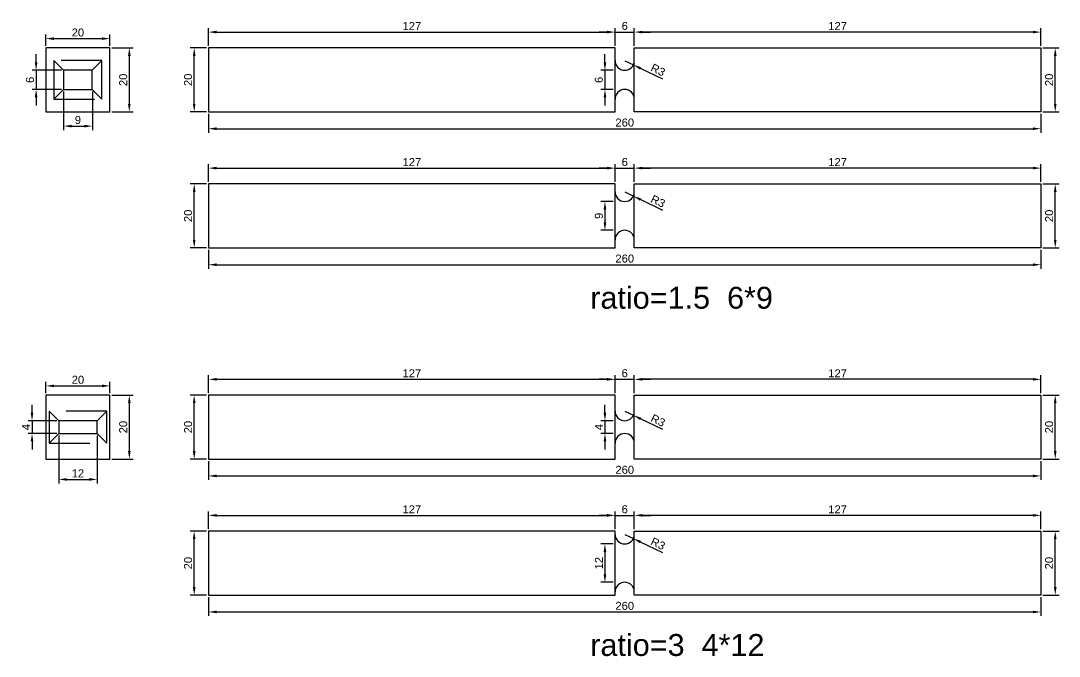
# Model space of a CAD drawing. Header units: millimetres. Extents: x 397 to 22000, y -812 to 12499.
# Drawn here: x 1765.3 to 2089.7, y -793 to -594.3 of the extents above; entities that cross this region are included whole.
import ezdxf

# ---------------------------------------------------------------- set-up
doc = ezdxf.new("R2010")
doc.units = ezdxf.units.MM
doc.linetypes.add('DASHED', pattern=[19.05, 12.7, -6.35])
doc.styles.get("Standard").update_dxf_attribs({"font": 'arial.ttf'})
doc.dimstyles.new('ISO-25', dxfattribs={"dimtxt": 2.5, "dimasz": 2.5, "dimexe": 1.25, "dimexo": 0.625, "dimtad": 1, "dimtxsty": 'Standard', "dimcen": 2.5, "dimadec": 0, "dimazin": 0, "dimtfac": 1, "dimtmove": 0, "dimatfit": 3, "dimfxl": 1, "dimarcsym": 0})

# ---------------------------------------------------------------- blocks, each defined once
blk = doc.blocks.new('*D159')
at = {"color": 0, "lineweight": -2, "transparency": 16777216}
for p, q in [((1823.36, -602.76), (1818.25, -602.76)), ((1819.5, -620.26), (1819.5, -605.26)), ((1823.36, -622.76), (1818.25, -622.76))]:
    blk.add_line(p, q, dxfattribs=at)
at = {"color": 0, "transparency": 16777216}
for points in [[(1819.08, -605.26), (1819.92, -605.26), (1819.5, -602.76)], [(1819.08, -620.26), (1819.92, -620.26), (1819.5, -622.76)]]:
    blk.add_solid(points, dxfattribs=at)
at = {"layer": 'Defpoints', "color": 0, "transparency": 16777216}
for p in [(1819.5, -602.76), (1823.99, -602.76), (1823.99, -622.76)]:
    blk.add_point(p, dxfattribs=at)
at = {"color": 0, "transparency": 16777216, "insert": (1817.6, -612.76), "char_height": 2.5, "attachment_point": 5, "rotation": 90}
blk.add_mtext('20', dxfattribs=at)
blk = doc.blocks.new('*D160')
at = {"color": 0, "lineweight": -2, "transparency": 16777216}
for p, q in [((1947.81, -607.26), (1947.81, -604.76)), ((1950.36, -609.76), (1946.56, -609.76)), ((1947.81, -609.76), (1947.81, -615.76)), ((1950.36, -615.76), (1946.56, -615.76)), ((1947.81, -618.26), (1947.81, -620.76))]:
    blk.add_line(p, q, dxfattribs=at)
at = {"color": 0, "transparency": 16777216}
for points in [[(1947.4, -607.26), (1948.23, -607.26), (1947.81, -609.76)], [(1947.4, -618.26), (1948.23, -618.26), (1947.81, -615.76)]]:
    blk.add_solid(points, dxfattribs=at)
at = {"layer": 'Defpoints', "color": 0, "transparency": 16777216}
for p in [(1950.99, -609.76), (1947.81, -615.76), (1950.99, -615.76)]:
    blk.add_point(p, dxfattribs=at)
at = {"color": 0, "transparency": 16777216, "insert": (1945.91, -612.76), "char_height": 2.5, "attachment_point": 5, "rotation": 90}
blk.add_mtext('6', dxfattribs=at)
blk = doc.blocks.new('*D161')
at = {"color": 0, "lineweight": -2, "transparency": 16777216}
for p, q in [((1953.99, -606.76), (1956.68, -608.07)), ((1965.93, -612.55), (1958.93, -609.16))]:
    blk.add_line(p, q, dxfattribs=at)
at = {"color": 0, "transparency": 16777216}
blk.add_solid([(1959.12, -608.78), (1958.75, -609.53), (1956.68, -608.07)], dxfattribs=at)
at = {"layer": 'Defpoints', "color": 0, "transparency": 16777216}
for p in [(1953.99, -606.76), (1956.68, -608.07)]:
    blk.add_point(p, dxfattribs=at)
at = {"color": 0, "transparency": 16777216, "insert": (1964.39, -609.69), "char_height": 2.5, "attachment_point": 5, "rotation": 334.116}
blk.add_mtext('R3', dxfattribs=at)
blk = doc.blocks.new('*D185')
at = {"color": 0, "lineweight": -2, "transparency": 16777216}
for p, q in [((2084.61, -602.76), (2089.72, -602.76)), ((2088.47, -620.26), (2088.47, -605.26)), ((2084.61, -622.76), (2089.72, -622.76))]:
    blk.add_line(p, q, dxfattribs=at)
at = {"color": 0, "transparency": 16777216}
for points in [[(2088.06, -605.26), (2088.89, -605.26), (2088.47, -602.76)], [(2088.06, -620.26), (2088.89, -620.26), (2088.47, -622.76)]]:
    blk.add_solid(points, dxfattribs=at)
at = {"layer": 'Defpoints', "color": 0, "transparency": 16777216}
for p in [(2083.99, -602.76), (2088.47, -602.76), (2083.99, -622.76)]:
    blk.add_point(p, dxfattribs=at)
at = {"color": 0, "transparency": 16777216, "insert": (2086.57, -612.76), "char_height": 2.5, "attachment_point": 5, "rotation": 90}
blk.add_mtext('20', dxfattribs=at)
blk = doc.blocks.new('*D186')
at = {"color": 0, "lineweight": -2, "transparency": 16777216}
for p, q in [((1950.99, -602.13), (1950.99, -596.57)), ((1956.99, -602.13), (1956.99, -596.57)), ((1948.49, -597.82), (1945.99, -597.82)), ((1950.99, -597.82), (1956.99, -597.82)), ((1959.49, -597.82), (1961.99, -597.82))]:
    blk.add_line(p, q, dxfattribs=at)
at = {"color": 0, "transparency": 16777216}
for points in [[(1948.49, -597.41), (1948.49, -598.24), (1950.99, -597.82)], [(1959.49, -597.41), (1959.49, -598.24), (1956.99, -597.82)]]:
    blk.add_solid(points, dxfattribs=at)
at = {"layer": 'Defpoints', "color": 0, "transparency": 16777216}
for p in [(1956.99, -597.82), (1950.99, -602.76), (1956.99, -602.76)]:
    blk.add_point(p, dxfattribs=at)
at = {"color": 0, "transparency": 16777216, "insert": (1953.99, -595.92), "char_height": 2.5, "attachment_point": 5}
blk.add_mtext('6', dxfattribs=at)
blk = doc.blocks.new('*D187')
at = {"color": 0, "lineweight": -2, "transparency": 16777216}
for p, q in [((1823.36, -645.28), (1818.25, -645.28)), ((1819.5, -662.78), (1819.5, -647.78)), ((1823.36, -665.28), (1818.25, -665.28))]:
    blk.add_line(p, q, dxfattribs=at)
at = {"color": 0, "transparency": 16777216}
for points in [[(1819.08, -647.78), (1819.92, -647.78), (1819.5, -645.28)], [(1819.08, -662.78), (1819.92, -662.78), (1819.5, -665.28)]]:
    blk.add_solid(points, dxfattribs=at)
at = {"layer": 'Defpoints', "color": 0, "transparency": 16777216}
for p in [(1819.5, -645.28), (1823.99, -645.28), (1823.99, -665.28)]:
    blk.add_point(p, dxfattribs=at)
at = {"color": 0, "transparency": 16777216, "insert": (1817.6, -655.28), "char_height": 2.5, "attachment_point": 5, "rotation": 90}
blk.add_mtext('20', dxfattribs=at)
blk = doc.blocks.new('*D188')
at = {"color": 0, "lineweight": -2, "transparency": 16777216}
for p, q in [((1950.36, -650.78), (1946.56, -650.78)), ((1947.81, -653.28), (1947.81, -657.28)), ((1950.36, -659.78), (1946.56, -659.78))]:
    blk.add_line(p, q, dxfattribs=at)
at = {"color": 0, "transparency": 16777216}
for points in [[(1947.4, -653.28), (1948.23, -653.28), (1947.81, -650.78)], [(1947.4, -657.28), (1948.23, -657.28), (1947.81, -659.78)]]:
    blk.add_solid(points, dxfattribs=at)
at = {"layer": 'Defpoints', "color": 0, "transparency": 16777216}
for p in [(1950.99, -650.78), (1947.81, -659.78), (1950.99, -659.78)]:
    blk.add_point(p, dxfattribs=at)
at = {"color": 0, "transparency": 16777216, "insert": (1945.91, -655.28), "char_height": 2.5, "attachment_point": 5, "rotation": 90}
blk.add_mtext('9', dxfattribs=at)
blk = doc.blocks.new('*D189')
at = {"color": 0, "lineweight": -2, "transparency": 16777216}
for p, q in [((1953.99, -647.78), (1956.68, -649.09)), ((1965.93, -653.58), (1958.93, -650.18))]:
    blk.add_line(p, q, dxfattribs=at)
at = {"color": 0, "transparency": 16777216}
blk.add_solid([(1959.12, -649.81), (1958.75, -650.56), (1956.68, -649.09)], dxfattribs=at)
at = {"layer": 'Defpoints', "color": 0, "transparency": 16777216}
for p in [(1953.99, -647.78), (1956.68, -649.09)]:
    blk.add_point(p, dxfattribs=at)
at = {"color": 0, "transparency": 16777216, "insert": (1964.39, -650.72), "char_height": 2.5, "attachment_point": 5, "rotation": 334.116}
blk.add_mtext('R3', dxfattribs=at)
blk = doc.blocks.new('*D190')
at = {"color": 0, "lineweight": -2, "transparency": 16777216}
for p, q in [((2084.61, -645.28), (2089.72, -645.28)), ((2088.47, -662.78), (2088.47, -647.78)), ((2084.61, -665.28), (2089.72, -665.28))]:
    blk.add_line(p, q, dxfattribs=at)
at = {"color": 0, "transparency": 16777216}
for points in [[(2088.06, -647.78), (2088.89, -647.78), (2088.47, -645.28)], [(2088.06, -662.78), (2088.89, -662.78), (2088.47, -665.28)]]:
    blk.add_solid(points, dxfattribs=at)
at = {"layer": 'Defpoints', "color": 0, "transparency": 16777216}
for p in [(2083.99, -645.28), (2088.47, -645.28), (2083.99, -665.28)]:
    blk.add_point(p, dxfattribs=at)
at = {"color": 0, "transparency": 16777216, "insert": (2086.57, -655.28), "char_height": 2.5, "attachment_point": 5, "rotation": 90}
blk.add_mtext('20', dxfattribs=at)
blk = doc.blocks.new('*D191')
at = {"color": 0, "lineweight": -2, "transparency": 16777216}
for p, q in [((1948.49, -640.35), (1945.99, -640.35)), ((1950.99, -644.66), (1950.99, -639.1)), ((1950.99, -640.35), (1956.99, -640.35)), ((1956.99, -644.66), (1956.99, -639.1)), ((1959.49, -640.35), (1961.99, -640.35))]:
    blk.add_line(p, q, dxfattribs=at)
at = {"color": 0, "transparency": 16777216}
for points in [[(1948.49, -639.93), (1948.49, -640.77), (1950.99, -640.35)], [(1959.49, -639.93), (1959.49, -640.77), (1956.99, -640.35)]]:
    blk.add_solid(points, dxfattribs=at)
at = {"layer": 'Defpoints', "color": 0, "transparency": 16777216}
for p in [(1956.99, -640.35), (1950.99, -645.28), (1956.99, -645.28)]:
    blk.add_point(p, dxfattribs=at)
at = {"color": 0, "transparency": 16777216, "insert": (1953.99, -638.45), "char_height": 2.5, "attachment_point": 5}
blk.add_mtext('6', dxfattribs=at)
blk = doc.blocks.new('*D202')
at = {"color": 0, "lineweight": -2, "transparency": 16777216}
for p, q in [((1823.36, -711.31), (1818.25, -711.31)), ((1819.5, -728.81), (1819.5, -713.81)), ((1823.36, -731.31), (1818.25, -731.31))]:
    blk.add_line(p, q, dxfattribs=at)
at = {"color": 0, "transparency": 16777216}
for points in [[(1819.08, -713.81), (1819.92, -713.81), (1819.5, -711.31)], [(1819.08, -728.81), (1819.92, -728.81), (1819.5, -731.31)]]:
    blk.add_solid(points, dxfattribs=at)
at = {"layer": 'Defpoints', "color": 0, "transparency": 16777216}
for p in [(1819.5, -711.31), (1823.99, -711.31), (1823.99, -731.31)]:
    blk.add_point(p, dxfattribs=at)
at = {"color": 0, "transparency": 16777216, "insert": (1817.6, -721.31), "char_height": 2.5, "attachment_point": 5, "rotation": 90}
blk.add_mtext('20', dxfattribs=at)
blk = doc.blocks.new('*D203')
at = {"color": 0, "lineweight": -2, "transparency": 16777216}
for p, q in [((1947.81, -716.81), (1947.81, -714.31)), ((1950.36, -719.31), (1946.56, -719.31)), ((1947.81, -719.31), (1947.81, -723.31)), ((1950.36, -723.31), (1946.56, -723.31)), ((1947.81, -725.81), (1947.81, -728.31))]:
    blk.add_line(p, q, dxfattribs=at)
at = {"color": 0, "transparency": 16777216}
for points in [[(1947.4, -716.81), (1948.23, -716.81), (1947.81, -719.31)], [(1947.4, -725.81), (1948.23, -725.81), (1947.81, -723.31)]]:
    blk.add_solid(points, dxfattribs=at)
at = {"layer": 'Defpoints', "color": 0, "transparency": 16777216}
for p in [(1950.99, -719.31), (1947.81, -723.31), (1950.99, -723.31)]:
    blk.add_point(p, dxfattribs=at)
at = {"color": 0, "transparency": 16777216, "insert": (1945.94, -721.31), "char_height": 2.5, "attachment_point": 5, "rotation": 90}
blk.add_mtext('4', dxfattribs=at)
blk = doc.blocks.new('*D204')
at = {"color": 0, "lineweight": -2, "transparency": 16777216}
for p, q in [((1953.99, -716.31), (1956.68, -717.62)), ((1965.93, -722.11), (1958.93, -718.72))]:
    blk.add_line(p, q, dxfattribs=at)
at = {"color": 0, "transparency": 16777216}
blk.add_solid([(1959.12, -718.34), (1958.75, -719.09), (1956.68, -717.62)], dxfattribs=at)
at = {"layer": 'Defpoints', "color": 0, "transparency": 16777216}
for p in [(1953.99, -716.31), (1956.68, -717.62)]:
    blk.add_point(p, dxfattribs=at)
at = {"color": 0, "transparency": 16777216, "insert": (1964.39, -719.25), "char_height": 2.5, "attachment_point": 5, "rotation": 334.116}
blk.add_mtext('R3', dxfattribs=at)
blk = doc.blocks.new('*D205')
at = {"color": 0, "lineweight": -2, "transparency": 16777216}
for p, q in [((2084.61, -711.31), (2089.72, -711.31)), ((2088.47, -728.81), (2088.47, -713.81)), ((2084.61, -731.31), (2089.72, -731.31))]:
    blk.add_line(p, q, dxfattribs=at)
at = {"color": 0, "transparency": 16777216}
for points in [[(2088.06, -713.81), (2088.89, -713.81), (2088.47, -711.31)], [(2088.06, -728.81), (2088.89, -728.81), (2088.47, -731.31)]]:
    blk.add_solid(points, dxfattribs=at)
at = {"layer": 'Defpoints', "color": 0, "transparency": 16777216}
for p in [(2083.99, -711.31), (2088.47, -711.31), (2083.99, -731.31)]:
    blk.add_point(p, dxfattribs=at)
at = {"color": 0, "transparency": 16777216, "insert": (2086.57, -721.31), "char_height": 2.5, "attachment_point": 5, "rotation": 90}
blk.add_mtext('20', dxfattribs=at)
blk = doc.blocks.new('*D206')
at = {"color": 0, "lineweight": -2, "transparency": 16777216}
for p, q in [((1948.49, -706.38), (1945.99, -706.38)), ((1950.99, -710.69), (1950.99, -705.13)), ((1950.99, -706.38), (1956.99, -706.38)), ((1956.99, -710.69), (1956.99, -705.13)), ((1959.49, -706.38), (1961.99, -706.38))]:
    blk.add_line(p, q, dxfattribs=at)
at = {"color": 0, "transparency": 16777216}
for points in [[(1948.49, -705.96), (1948.49, -706.8), (1950.99, -706.38)], [(1959.49, -705.96), (1959.49, -706.8), (1956.99, -706.38)]]:
    blk.add_solid(points, dxfattribs=at)
at = {"layer": 'Defpoints', "color": 0, "transparency": 16777216}
for p in [(1956.99, -706.38), (1950.99, -711.31), (1956.99, -711.31)]:
    blk.add_point(p, dxfattribs=at)
at = {"color": 0, "transparency": 16777216, "insert": (1953.99, -704.48), "char_height": 2.5, "attachment_point": 5}
blk.add_mtext('6', dxfattribs=at)
blk = doc.blocks.new('*D207')
at = {"color": 0, "lineweight": -2, "transparency": 16777216}
for p, q in [((1823.36, -753.84), (1818.25, -753.84)), ((1819.5, -771.34), (1819.5, -756.34)), ((1823.36, -773.84), (1818.25, -773.84))]:
    blk.add_line(p, q, dxfattribs=at)
at = {"color": 0, "transparency": 16777216}
for points in [[(1819.08, -756.34), (1819.92, -756.34), (1819.5, -753.84)], [(1819.08, -771.34), (1819.92, -771.34), (1819.5, -773.84)]]:
    blk.add_solid(points, dxfattribs=at)
at = {"layer": 'Defpoints', "color": 0, "transparency": 16777216}
for p in [(1819.5, -753.84), (1823.99, -753.84), (1823.99, -773.84)]:
    blk.add_point(p, dxfattribs=at)
at = {"color": 0, "transparency": 16777216, "insert": (1817.6, -763.84), "char_height": 2.5, "attachment_point": 5, "rotation": 90}
blk.add_mtext('20', dxfattribs=at)
blk = doc.blocks.new('*D208')
at = {"color": 0, "lineweight": -2, "transparency": 16777216}
for p, q in [((1950.36, -757.84), (1946.56, -757.84)), ((1947.81, -760.34), (1947.81, -767.34)), ((1950.36, -769.84), (1946.56, -769.84))]:
    blk.add_line(p, q, dxfattribs=at)
at = {"color": 0, "transparency": 16777216}
for points in [[(1947.4, -760.34), (1948.23, -760.34), (1947.81, -757.84)], [(1947.4, -767.34), (1948.23, -767.34), (1947.81, -769.84)]]:
    blk.add_solid(points, dxfattribs=at)
at = {"layer": 'Defpoints', "color": 0, "transparency": 16777216}
for p in [(1950.99, -757.84), (1947.81, -769.84), (1950.99, -769.84)]:
    blk.add_point(p, dxfattribs=at)
at = {"color": 0, "transparency": 16777216, "insert": (1945.93, -763.84), "char_height": 2.5, "attachment_point": 5, "rotation": 90}
blk.add_mtext('12', dxfattribs=at)
blk = doc.blocks.new('*D209')
at = {"color": 0, "lineweight": -2, "transparency": 16777216}
for p, q in [((1953.99, -754.84), (1956.68, -756.15)), ((1965.93, -760.64), (1958.93, -757.24))]:
    blk.add_line(p, q, dxfattribs=at)
at = {"color": 0, "transparency": 16777216}
blk.add_solid([(1959.12, -756.87), (1958.75, -757.62), (1956.68, -756.15)], dxfattribs=at)
at = {"layer": 'Defpoints', "color": 0, "transparency": 16777216}
for p in [(1953.99, -754.84), (1956.68, -756.15)]:
    blk.add_point(p, dxfattribs=at)
at = {"color": 0, "transparency": 16777216, "insert": (1964.39, -757.78), "char_height": 2.5, "attachment_point": 5, "rotation": 334.116}
blk.add_mtext('R3', dxfattribs=at)
blk = doc.blocks.new('*D210')
at = {"color": 0, "lineweight": -2, "transparency": 16777216}
for p, q in [((2084.61, -753.84), (2089.72, -753.84)), ((2088.47, -771.34), (2088.47, -756.34)), ((2084.61, -773.84), (2089.72, -773.84))]:
    blk.add_line(p, q, dxfattribs=at)
at = {"color": 0, "transparency": 16777216}
for points in [[(2088.06, -756.34), (2088.89, -756.34), (2088.47, -753.84)], [(2088.06, -771.34), (2088.89, -771.34), (2088.47, -773.84)]]:
    blk.add_solid(points, dxfattribs=at)
at = {"layer": 'Defpoints', "color": 0, "transparency": 16777216}
for p in [(2083.99, -753.84), (2088.47, -753.84), (2083.99, -773.84)]:
    blk.add_point(p, dxfattribs=at)
at = {"color": 0, "transparency": 16777216, "insert": (2086.57, -763.84), "char_height": 2.5, "attachment_point": 5, "rotation": 90}
blk.add_mtext('20', dxfattribs=at)
blk = doc.blocks.new('*D211')
at = {"color": 0, "lineweight": -2, "transparency": 16777216}
for p, q in [((1948.49, -748.91), (1945.99, -748.91)), ((1950.99, -753.22), (1950.99, -747.66)), ((1950.99, -748.91), (1956.99, -748.91)), ((1956.99, -753.22), (1956.99, -747.66)), ((1959.49, -748.91), (1961.99, -748.91))]:
    blk.add_line(p, q, dxfattribs=at)
at = {"color": 0, "transparency": 16777216}
for points in [[(1948.49, -748.49), (1948.49, -749.32), (1950.99, -748.91)], [(1959.49, -748.49), (1959.49, -749.32), (1956.99, -748.91)]]:
    blk.add_solid(points, dxfattribs=at)
at = {"layer": 'Defpoints', "color": 0, "transparency": 16777216}
for p in [(1956.99, -748.91), (1950.99, -753.84), (1956.99, -753.84)]:
    blk.add_point(p, dxfattribs=at)
at = {"color": 0, "transparency": 16777216, "insert": (1953.99, -747.01), "char_height": 2.5, "attachment_point": 5}
blk.add_mtext('6', dxfattribs=at)
blk = doc.blocks.new('*D231')
at = {"color": 0, "lineweight": -2, "transparency": 16777216}
for p, q in [((1770.11, -607.26), (1770.11, -604.76)), ((1778.05, -609.76), (1768.86, -609.76)), ((1770.11, -609.76), (1770.11, -615.76)), ((1778.05, -615.76), (1768.86, -615.76)), ((1770.11, -618.26), (1770.11, -620.76))]:
    blk.add_line(p, q, dxfattribs=at)
at = {"color": 0, "transparency": 16777216}
for points in [[(1769.69, -607.26), (1770.53, -607.26), (1770.11, -609.76)], [(1769.69, -618.26), (1770.53, -618.26), (1770.11, -615.76)]]:
    blk.add_solid(points, dxfattribs=at)
at = {"layer": 'Defpoints', "color": 0, "transparency": 16777216}
for p in [(1778.68, -609.76), (1770.11, -615.76), (1778.68, -615.76)]:
    blk.add_point(p, dxfattribs=at)
at = {"color": 0, "transparency": 16777216, "insert": (1768.21, -612.76), "char_height": 2.5, "attachment_point": 5, "rotation": 90}
blk.add_mtext('6', dxfattribs=at)
blk = doc.blocks.new('*D232')
at = {"color": 0, "lineweight": -2, "transparency": 16777216}
for p, q in [((1778.68, -616.38), (1778.68, -628.47)), ((1787.68, -616.38), (1787.68, -628.47)), ((1781.18, -627.22), (1785.18, -627.22))]:
    blk.add_line(p, q, dxfattribs=at)
at = {"color": 0, "transparency": 16777216}
for points in [[(1781.18, -626.8), (1781.18, -627.63), (1778.68, -627.22)], [(1785.18, -626.8), (1785.18, -627.63), (1787.68, -627.22)]]:
    blk.add_solid(points, dxfattribs=at)
at = {"layer": 'Defpoints', "color": 0, "transparency": 16777216}
for p in [(1778.68, -615.76), (1787.68, -615.76), (1787.68, -627.22)]:
    blk.add_point(p, dxfattribs=at)
at = {"color": 0, "transparency": 16777216, "insert": (1783.18, -625.31), "char_height": 2.5, "attachment_point": 5}
blk.add_mtext('9', dxfattribs=at)
blk = doc.blocks.new('*D233')
at = {"color": 0, "lineweight": -2, "transparency": 16777216}
for p, q in [((1768.84, -716.81), (1768.84, -714.31)), ((1776.55, -719.31), (1767.59, -719.31)), ((1768.84, -719.31), (1768.84, -723.31)), ((1776.55, -723.31), (1767.59, -723.31)), ((1768.84, -725.81), (1768.84, -728.31))]:
    blk.add_line(p, q, dxfattribs=at)
at = {"color": 0, "transparency": 16777216}
for points in [[(1768.42, -716.81), (1769.25, -716.81), (1768.84, -719.31)], [(1768.42, -725.81), (1769.25, -725.81), (1768.84, -723.31)]]:
    blk.add_solid(points, dxfattribs=at)
at = {"layer": 'Defpoints', "color": 0, "transparency": 16777216}
for p in [(1777.18, -719.31), (1768.84, -723.31), (1777.18, -723.31)]:
    blk.add_point(p, dxfattribs=at)
at = {"color": 0, "transparency": 16777216, "insert": (1766.96, -721.31), "char_height": 2.5, "attachment_point": 5, "rotation": 90}
blk.add_mtext('4', dxfattribs=at)
blk = doc.blocks.new('*D234')
at = {"color": 0, "lineweight": -2, "transparency": 16777216}
for p, q in [((1777.18, -723.94), (1777.18, -738.92)), ((1789.18, -723.94), (1789.18, -738.92)), ((1779.68, -737.67), (1786.68, -737.67))]:
    blk.add_line(p, q, dxfattribs=at)
at = {"color": 0, "transparency": 16777216}
for points in [[(1779.68, -737.26), (1779.68, -738.09), (1777.18, -737.67)], [(1786.68, -737.26), (1786.68, -738.09), (1789.18, -737.67)]]:
    blk.add_solid(points, dxfattribs=at)
at = {"layer": 'Defpoints', "color": 0, "transparency": 16777216}
for p in [(1777.18, -723.31), (1789.18, -723.31), (1789.18, -737.67)]:
    blk.add_point(p, dxfattribs=at)
at = {"color": 0, "transparency": 16777216, "insert": (1783.18, -735.79), "char_height": 2.5, "attachment_point": 5}
blk.add_mtext('12', dxfattribs=at)
blk = doc.blocks.new('*D167')
at = {"color": 0, "lineweight": -2, "transparency": 16777216}
for p, q in [((1823.99, -602.13), (1823.99, -596.57)), ((1950.99, -602.13), (1950.99, -596.57)), ((1826.49, -597.82), (1948.49, -597.82))]:
    blk.add_line(p, q, dxfattribs=at)
at = {"color": 0, "transparency": 16777216}
for points in [[(1826.49, -597.41), (1826.49, -598.24), (1823.99, -597.82)], [(1948.49, -597.41), (1948.49, -598.24), (1950.99, -597.82)]]:
    blk.add_solid(points, dxfattribs=at)
at = {"layer": 'Defpoints', "color": 0, "transparency": 16777216}
for p in [(1950.99, -597.82), (1823.99, -602.76), (1950.99, -602.76)]:
    blk.add_point(p, dxfattribs=at)
at = {"color": 0, "transparency": 16777216, "insert": (1887.49, -595.94), "char_height": 2.5, "attachment_point": 5}
blk.add_mtext('127', dxfattribs=at)
blk = doc.blocks.new('*D168')
at = {"color": 0, "lineweight": -2, "transparency": 16777216}
for p, q in [((1956.99, -602.13), (1956.99, -596.57)), ((2083.99, -602.13), (2083.99, -596.57)), ((2081.49, -597.82), (1959.49, -597.82))]:
    blk.add_line(p, q, dxfattribs=at)
at = {"color": 0, "transparency": 16777216}
for points in [[(1959.49, -597.41), (1959.49, -598.24), (1956.99, -597.82)], [(2081.49, -597.41), (2081.49, -598.24), (2083.99, -597.82)]]:
    blk.add_solid(points, dxfattribs=at)
at = {"layer": 'Defpoints', "color": 0, "transparency": 16777216}
for p in [(1956.99, -597.82), (1956.99, -602.76), (2083.99, -602.76)]:
    blk.add_point(p, dxfattribs=at)
at = {"color": 0, "transparency": 16777216, "insert": (2020.49, -595.94), "char_height": 2.5, "attachment_point": 5}
blk.add_mtext('127', dxfattribs=at)
blk = doc.blocks.new('*D169')
at = {"color": 0, "lineweight": -2, "transparency": 16777216}
for p, q in [((1823.99, -623.38), (1823.99, -629.27)), ((2083.99, -623.38), (2083.99, -629.27)), ((1826.49, -628.02), (2081.49, -628.02))]:
    blk.add_line(p, q, dxfattribs=at)
at = {"color": 0, "transparency": 16777216}
for points in [[(1826.49, -627.61), (1826.49, -628.44), (1823.99, -628.02)], [(2081.49, -627.61), (2081.49, -628.44), (2083.99, -628.02)]]:
    blk.add_solid(points, dxfattribs=at)
at = {"layer": 'Defpoints', "color": 0, "transparency": 16777216}
for p in [(1823.99, -622.76), (2083.99, -622.76), (2083.99, -628.02)]:
    blk.add_point(p, dxfattribs=at)
at = {"color": 0, "transparency": 16777216, "insert": (1953.99, -626.12), "char_height": 2.5, "attachment_point": 5}
blk.add_mtext('260', dxfattribs=at)
blk = doc.blocks.new('*D170')
at = {"color": 0, "lineweight": -2, "transparency": 16777216}
for p, q in [((1823.99, -644.66), (1823.99, -639.1)), ((1826.49, -640.35), (1948.49, -640.35)), ((1950.99, -644.66), (1950.99, -639.1))]:
    blk.add_line(p, q, dxfattribs=at)
at = {"color": 0, "transparency": 16777216}
for points in [[(1826.49, -639.93), (1826.49, -640.77), (1823.99, -640.35)], [(1948.49, -639.93), (1948.49, -640.77), (1950.99, -640.35)]]:
    blk.add_solid(points, dxfattribs=at)
at = {"layer": 'Defpoints', "color": 0, "transparency": 16777216}
for p in [(1950.99, -640.35), (1823.99, -645.28), (1950.99, -645.28)]:
    blk.add_point(p, dxfattribs=at)
at = {"color": 0, "transparency": 16777216, "insert": (1887.49, -638.47), "char_height": 2.5, "attachment_point": 5}
blk.add_mtext('127', dxfattribs=at)
blk = doc.blocks.new('*D171')
at = {"color": 0, "lineweight": -2, "transparency": 16777216}
for p, q in [((1956.99, -644.66), (1956.99, -639.1)), ((2081.49, -640.35), (1959.49, -640.35)), ((2083.99, -644.66), (2083.99, -639.1))]:
    blk.add_line(p, q, dxfattribs=at)
at = {"color": 0, "transparency": 16777216}
for points in [[(1959.49, -639.93), (1959.49, -640.77), (1956.99, -640.35)], [(2081.49, -639.93), (2081.49, -640.77), (2083.99, -640.35)]]:
    blk.add_solid(points, dxfattribs=at)
at = {"layer": 'Defpoints', "color": 0, "transparency": 16777216}
for p in [(1956.99, -640.35), (1956.99, -645.28), (2083.99, -645.28)]:
    blk.add_point(p, dxfattribs=at)
at = {"color": 0, "transparency": 16777216, "insert": (2020.49, -638.47), "char_height": 2.5, "attachment_point": 5}
blk.add_mtext('127', dxfattribs=at)
blk = doc.blocks.new('*D172')
at = {"color": 0, "lineweight": -2, "transparency": 16777216}
for p, q in [((1823.99, -665.91), (1823.99, -671.8)), ((2083.99, -665.91), (2083.99, -671.8)), ((1826.49, -670.55), (2081.49, -670.55))]:
    blk.add_line(p, q, dxfattribs=at)
at = {"color": 0, "transparency": 16777216}
for points in [[(1826.49, -670.13), (1826.49, -670.97), (1823.99, -670.55)], [(2081.49, -670.13), (2081.49, -670.97), (2083.99, -670.55)]]:
    blk.add_solid(points, dxfattribs=at)
at = {"layer": 'Defpoints', "color": 0, "transparency": 16777216}
for p in [(1823.99, -665.28), (2083.99, -665.28), (2083.99, -670.55)]:
    blk.add_point(p, dxfattribs=at)
at = {"color": 0, "transparency": 16777216, "insert": (1953.99, -668.65), "char_height": 2.5, "attachment_point": 5}
blk.add_mtext('260', dxfattribs=at)
blk = doc.blocks.new('*D173')
at = {"color": 0, "lineweight": -2, "transparency": 16777216}
for p, q in [((1823.99, -710.69), (1823.99, -705.13)), ((1826.49, -706.38), (1948.49, -706.38)), ((1950.99, -710.69), (1950.99, -705.13))]:
    blk.add_line(p, q, dxfattribs=at)
at = {"color": 0, "transparency": 16777216}
for points in [[(1826.49, -705.96), (1826.49, -706.8), (1823.99, -706.38)], [(1948.49, -705.96), (1948.49, -706.8), (1950.99, -706.38)]]:
    blk.add_solid(points, dxfattribs=at)
at = {"layer": 'Defpoints', "color": 0, "transparency": 16777216}
for p in [(1950.99, -706.38), (1823.99, -711.31), (1950.99, -711.31)]:
    blk.add_point(p, dxfattribs=at)
at = {"color": 0, "transparency": 16777216, "insert": (1887.49, -704.5), "char_height": 2.5, "attachment_point": 5}
blk.add_mtext('127', dxfattribs=at)
blk = doc.blocks.new('*D174')
at = {"color": 0, "lineweight": -2, "transparency": 16777216}
for p, q in [((1956.99, -710.69), (1956.99, -705.13)), ((2081.49, -706.38), (1959.49, -706.38)), ((2083.99, -710.69), (2083.99, -705.13))]:
    blk.add_line(p, q, dxfattribs=at)
at = {"color": 0, "transparency": 16777216}
for points in [[(1959.49, -705.96), (1959.49, -706.8), (1956.99, -706.38)], [(2081.49, -705.96), (2081.49, -706.8), (2083.99, -706.38)]]:
    blk.add_solid(points, dxfattribs=at)
at = {"layer": 'Defpoints', "color": 0, "transparency": 16777216}
for p in [(1956.99, -706.38), (1956.99, -711.31), (2083.99, -711.31)]:
    blk.add_point(p, dxfattribs=at)
at = {"color": 0, "transparency": 16777216, "insert": (2020.49, -704.5), "char_height": 2.5, "attachment_point": 5}
blk.add_mtext('127', dxfattribs=at)
blk = doc.blocks.new('*D175')
at = {"color": 0, "lineweight": -2, "transparency": 16777216}
for p, q in [((1823.99, -731.94), (1823.99, -737.83)), ((2083.99, -731.94), (2083.99, -737.83)), ((1826.49, -736.58), (2081.49, -736.58))]:
    blk.add_line(p, q, dxfattribs=at)
at = {"color": 0, "transparency": 16777216}
for points in [[(1826.49, -736.16), (1826.49, -737), (1823.99, -736.58)], [(2081.49, -736.16), (2081.49, -737), (2083.99, -736.58)]]:
    blk.add_solid(points, dxfattribs=at)
at = {"layer": 'Defpoints', "color": 0, "transparency": 16777216}
for p in [(1823.99, -731.31), (2083.99, -731.31), (2083.99, -736.58)]:
    blk.add_point(p, dxfattribs=at)
at = {"color": 0, "transparency": 16777216, "insert": (1953.99, -734.68), "char_height": 2.5, "attachment_point": 5}
blk.add_mtext('260', dxfattribs=at)
blk = doc.blocks.new('*D176')
at = {"color": 0, "lineweight": -2, "transparency": 16777216}
for p, q in [((1823.99, -753.22), (1823.99, -747.66)), ((1826.49, -748.91), (1948.49, -748.91)), ((1950.99, -753.22), (1950.99, -747.66))]:
    blk.add_line(p, q, dxfattribs=at)
at = {"color": 0, "transparency": 16777216}
for points in [[(1826.49, -748.49), (1826.49, -749.32), (1823.99, -748.91)], [(1948.49, -748.49), (1948.49, -749.32), (1950.99, -748.91)]]:
    blk.add_solid(points, dxfattribs=at)
at = {"layer": 'Defpoints', "color": 0, "transparency": 16777216}
for p in [(1950.99, -748.91), (1823.99, -753.84), (1950.99, -753.84)]:
    blk.add_point(p, dxfattribs=at)
at = {"color": 0, "transparency": 16777216, "insert": (1887.49, -747.03), "char_height": 2.5, "attachment_point": 5}
blk.add_mtext('127', dxfattribs=at)
blk = doc.blocks.new('*D177')
at = {"color": 0, "lineweight": -2, "transparency": 16777216}
for p, q in [((1956.99, -753.22), (1956.99, -747.66)), ((2081.49, -748.91), (1959.49, -748.91)), ((2083.99, -753.22), (2083.99, -747.66))]:
    blk.add_line(p, q, dxfattribs=at)
at = {"color": 0, "transparency": 16777216}
for points in [[(1959.49, -748.49), (1959.49, -749.32), (1956.99, -748.91)], [(2081.49, -748.49), (2081.49, -749.32), (2083.99, -748.91)]]:
    blk.add_solid(points, dxfattribs=at)
at = {"layer": 'Defpoints', "color": 0, "transparency": 16777216}
for p in [(1956.99, -748.91), (1956.99, -753.84), (2083.99, -753.84)]:
    blk.add_point(p, dxfattribs=at)
at = {"color": 0, "transparency": 16777216, "insert": (2020.49, -747.03), "char_height": 2.5, "attachment_point": 5}
blk.add_mtext('127', dxfattribs=at)
blk = doc.blocks.new('*D178')
at = {"color": 0, "lineweight": -2, "transparency": 16777216}
for p, q in [((1823.99, -774.47), (1823.99, -780.36)), ((2083.99, -774.47), (2083.99, -780.36)), ((1826.49, -779.11), (2081.49, -779.11))]:
    blk.add_line(p, q, dxfattribs=at)
at = {"color": 0, "transparency": 16777216}
for points in [[(1826.49, -778.69), (1826.49, -779.52), (1823.99, -779.11)], [(2081.49, -778.69), (2081.49, -779.52), (2083.99, -779.11)]]:
    blk.add_solid(points, dxfattribs=at)
at = {"layer": 'Defpoints', "color": 0, "transparency": 16777216}
for p in [(1823.99, -773.84), (2083.99, -773.84), (2083.99, -779.11)]:
    blk.add_point(p, dxfattribs=at)
at = {"color": 0, "transparency": 16777216, "insert": (1953.99, -777.21), "char_height": 2.5, "attachment_point": 5}
blk.add_mtext('260', dxfattribs=at)
blk = doc.blocks.new('*D181')
at = {"color": 0, "lineweight": -2, "transparency": 16777216}
for p, q in [((1773.18, -602.13), (1773.18, -598.62)), ((1775.68, -599.87), (1790.68, -599.87)), ((1793.18, -602.13), (1793.18, -598.62))]:
    blk.add_line(p, q, dxfattribs=at)
at = {"color": 0, "transparency": 16777216}
for points in [[(1775.68, -599.46), (1775.68, -600.29), (1773.18, -599.87)], [(1790.68, -599.46), (1790.68, -600.29), (1793.18, -599.87)]]:
    blk.add_solid(points, dxfattribs=at)
at = {"layer": 'Defpoints', "color": 0, "transparency": 16777216}
for p in [(1793.18, -599.87), (1773.18, -602.76), (1793.18, -602.76)]:
    blk.add_point(p, dxfattribs=at)
at = {"color": 0, "transparency": 16777216, "insert": (1783.18, -597.97), "char_height": 2.5, "attachment_point": 5}
blk.add_mtext('20', dxfattribs=at)
blk = doc.blocks.new('*D182')
at = {"color": 0, "lineweight": -2, "transparency": 16777216}
for p, q in [((1793.8, -602.76), (1800.48, -602.76)), ((1799.23, -605.26), (1799.23, -620.26)), ((1793.8, -622.76), (1800.48, -622.76))]:
    blk.add_line(p, q, dxfattribs=at)
at = {"color": 0, "transparency": 16777216}
for points in [[(1798.82, -605.26), (1799.65, -605.26), (1799.23, -602.76)], [(1798.82, -620.26), (1799.65, -620.26), (1799.23, -622.76)]]:
    blk.add_solid(points, dxfattribs=at)
at = {"layer": 'Defpoints', "color": 0, "transparency": 16777216}
for p in [(1793.18, -602.76), (1793.18, -622.76), (1799.23, -622.76)]:
    blk.add_point(p, dxfattribs=at)
at = {"color": 0, "transparency": 16777216, "insert": (1797.33, -612.76), "char_height": 2.5, "attachment_point": 5, "rotation": 90}
blk.add_mtext('20', dxfattribs=at)
blk = doc.blocks.new('*D183')
at = {"color": 0, "lineweight": -2, "transparency": 16777216}
for p, q in [((1773.18, -710.69), (1773.18, -707.18)), ((1793.18, -710.69), (1793.18, -707.18)), ((1775.68, -708.43), (1790.68, -708.43))]:
    blk.add_line(p, q, dxfattribs=at)
at = {"color": 0, "transparency": 16777216}
for points in [[(1775.68, -708.01), (1775.68, -708.85), (1773.18, -708.43)], [(1790.68, -708.01), (1790.68, -708.85), (1793.18, -708.43)]]:
    blk.add_solid(points, dxfattribs=at)
at = {"layer": 'Defpoints', "color": 0, "transparency": 16777216}
for p in [(1793.18, -708.43), (1773.18, -711.31), (1793.18, -711.31)]:
    blk.add_point(p, dxfattribs=at)
at = {"color": 0, "transparency": 16777216, "insert": (1783.18, -706.53), "char_height": 2.5, "attachment_point": 5}
blk.add_mtext('20', dxfattribs=at)
blk = doc.blocks.new('*D184')
at = {"color": 0, "lineweight": -2, "transparency": 16777216}
for p, q in [((1793.8, -711.31), (1800.48, -711.31)), ((1799.23, -713.81), (1799.23, -728.81)), ((1793.8, -731.31), (1800.48, -731.31))]:
    blk.add_line(p, q, dxfattribs=at)
at = {"color": 0, "transparency": 16777216}
for points in [[(1798.82, -713.81), (1799.65, -713.81), (1799.23, -711.31)], [(1798.82, -728.81), (1799.65, -728.81), (1799.23, -731.31)]]:
    blk.add_solid(points, dxfattribs=at)
at = {"layer": 'Defpoints', "color": 0, "transparency": 16777216}
for p in [(1793.18, -711.31), (1793.18, -731.31), (1799.23, -731.31)]:
    blk.add_point(p, dxfattribs=at)
at = {"color": 0, "transparency": 16777216, "insert": (1797.33, -721.31), "char_height": 2.5, "attachment_point": 5, "rotation": 90}
blk.add_mtext('20', dxfattribs=at)

msp = doc.modelspace()

# ---------------------------------------------------------------- linework, layer by layer
for p, q in [((1793.177, -602.757), (1773.177, -602.757)), ((1773.177, -602.757), (1773.177, -622.757)), ((1793.177, -622.757), (1793.177, -602.757)), ((1823.986, -602.757), (1823.986, -622.757)), ((1950.986, -602.757), (1823.986, -602.757)), ((1950.986, -622.757), (1950.986, -602.757)), ((1956.986, -622.757), (1956.986, -602.757)), ((1956.986, -602.757), (2083.986, -602.757)), ((2083.986, -602.757), (2083.986, -622.757)), ((1773.177, -622.757), (1793.177, -622.757)), ((1823.986, -622.757), (1950.986, -622.757)), ((2083.986, -622.757), (1956.986, -622.757)), ((1823.986, -645.284), (1823.986, -665.284)), ((1950.986, -645.284), (1823.986, -645.284)), ((1950.986, -665.284), (1950.986, -645.284)), ((1956.986, -665.284), (1956.986, -645.284)), ((1956.986, -645.284), (2083.986, -645.284)), ((2083.986, -645.284), (2083.986, -665.284)), ((1823.986, -665.284), (1950.986, -665.284)), ((2083.986, -665.284), (1956.986, -665.284)), ((1793.177, -711.315), (1773.177, -711.315)), ((1773.177, -711.315), (1773.177, -731.315)), ((1793.177, -731.315), (1793.177, -711.315)), ((1823.986, -711.315), (1823.986, -731.315)), ((1950.986, -711.315), (1823.986, -711.315)), ((1950.986, -731.315), (1950.986, -711.315)), ((1956.986, -731.315), (1956.986, -711.315)), ((1956.986, -711.315), (2083.986, -711.315)), ((2083.986, -711.315), (2083.986, -731.315)), ((1774.177, -716.315), (1777.177, -719.315)), ((1789.177, -719.315), (1792.177, -716.315)), ((1777.177, -723.315), (1774.177, -726.315)), ((1789.177, -723.315), (1792.177, -726.315)), ((1773.177, -731.315), (1793.177, -731.315)), ((1823.986, -731.315), (1950.986, -731.315)), ((2083.986, -731.315), (1956.986, -731.315)), ((1823.986, -753.841), (1823.986, -773.841)), ((1950.986, -753.841), (1823.986, -753.841)), ((1950.986, -773.841), (1950.986, -753.841)), ((1956.986, -773.841), (1956.986, -753.841)), ((1956.986, -753.841), (2083.986, -753.841)), ((2083.986, -753.841), (2083.986, -773.841)), ((1823.986, -773.841), (1950.986, -773.841)), ((2083.986, -773.841), (1956.986, -773.841))]:
    msp.add_line(p, q)
at = {"linetype": 'DASHED'}
for p, q in [((1790.677, -606.757), (1775.677, -606.757)), ((1775.677, -606.757), (1775.677, -618.757)), ((1775.677, -606.757), (1778.677, -609.757)), ((1787.677, -609.757), (1778.677, -609.757)), ((1778.677, -609.757), (1778.677, -615.757)), ((1790.677, -606.757), (1787.677, -609.757)), ((1787.677, -615.757), (1787.677, -609.757)), ((1790.677, -618.757), (1790.677, -606.757)), ((1778.677, -615.757), (1775.677, -618.757)), ((1778.677, -615.757), (1787.677, -615.757)), ((1787.677, -615.757), (1790.677, -618.757)), ((1775.677, -618.757), (1790.677, -618.757)), ((1792.177, -716.315), (1774.177, -716.315)), ((1774.177, -716.315), (1774.177, -726.315)), ((1792.177, -726.315), (1792.177, -716.315)), ((1789.177, -719.315), (1777.177, -719.315)), ((1777.177, -719.315), (1777.177, -723.315)), ((1789.177, -723.315), (1789.177, -719.315)), ((1777.177, -723.315), (1789.177, -723.315)), ((1774.177, -726.315), (1792.177, -726.315))]:
    msp.add_line(p, q, dxfattribs=at)
for centre, start, end in [((1953.986, -606.757), 180, 0), ((1953.986, -618.757), 0, 180), ((1953.986, -647.784), 180, 0), ((1953.986, -662.784), 0, 180), ((1953.986, -716.315), 180, 0), ((1953.986, -726.315), 0, 180), ((1953.986, -754.841), 180, 0), ((1953.986, -772.841), 0, 180)]:
    msp.add_arc(centre, 3, start, end)

# ---------------------------------------------------------------- texts
for s, p in [('ratio=1.5  6*9', (1943.226, -684.298)), ('ratio=3  4*12', (1943.226, -792.855))]:
    msp.add_text(s, height=6.83588).set_placement(p)

# ---------------------------------------------------------------- dimensions: what is measured, and where the dimension line sits
for p1, p2, distance, picture, middle in [((1773.177, -602.757), (1793.177, -602.757), 2.884, '*D181', (1783.177, -597.972)), ((1823.986, -602.757), (1950.986, -602.757), 4.935, '*D167', (1887.486, -595.942)), ((1950.986, -602.757), (1956.986, -602.757), 4.935, '*D186', (1953.986, -595.921)), ((2083.986, -602.757), (1956.986, -602.757), -4.935, '*D168', (2020.486, -595.942)), ((1793.177, -602.757), (1793.177, -622.757), 6.057, '*D182', (1797.333, -612.757)), ((1823.986, -622.757), (1823.986, -602.757), 4.487, '*D159', (1817.598, -612.757)), ((2083.986, -622.757), (2083.986, -602.757), -4.487, '*D185', (2086.571, -612.757)), ((1778.677, -609.757), (1778.677, -615.757), -8.566, '*D231', (1768.209, -612.757)), ((1950.986, -609.757), (1950.986, -615.757), -3.173, '*D160', (1945.912, -612.757)), ((1778.677, -615.757), (1787.677, -615.757), -11.459, '*D232', (1783.177, -625.315)), ((1823.986, -622.757), (2083.986, -622.757), -5.266, '*D169', (1953.986, -626.122)), ((1823.986, -645.284), (1950.986, -645.284), 4.935, '*D170', (1887.486, -638.469)), ((1950.986, -645.284), (1956.986, -645.284), 4.935, '*D191', (1953.986, -638.447)), ((2083.986, -645.284), (1956.986, -645.284), -4.935, '*D171', (2020.486, -638.469)), ((1823.986, -665.284), (1823.986, -645.284), 4.487, '*D187', (1817.598, -655.284)), ((2083.986, -665.284), (2083.986, -645.284), -4.487, '*D190', (2086.571, -655.284)), ((1950.986, -650.784), (1950.986, -659.784), -3.173, '*D188', (1945.912, -655.284)), ((1823.986, -665.284), (2083.986, -665.284), -5.266, '*D172', (1953.986, -668.648)), ((1823.986, -711.315), (1950.986, -711.315), 4.935, '*D173', (1887.486, -704.5)), ((1950.986, -711.315), (1956.986, -711.315), 4.935, '*D206', (1953.986, -704.479)), ((2083.986, -711.315), (1956.986, -711.315), -4.935, '*D174', (2020.486, -704.5)), ((1773.177, -711.315), (1793.177, -711.315), 2.884, '*D183', (1783.177, -706.53)), ((1793.177, -711.315), (1793.177, -731.315), 6.057, '*D184', (1797.333, -721.315)), ((1823.986, -731.315), (1823.986, -711.315), 4.487, '*D202', (1817.598, -721.315)), ((2083.986, -731.315), (2083.986, -711.315), -4.487, '*D205', (2086.571, -721.315)), ((1777.177, -719.315), (1777.177, -723.315), -8.34, '*D233', (1766.962, -721.315)), ((1777.177, -723.315), (1789.177, -723.315), -14.358, '*D234', (1783.177, -735.793)), ((1823.986, -731.315), (2083.986, -731.315), -5.266, '*D175', (1953.986, -734.679)), ((1823.986, -753.841), (1950.986, -753.841), 4.935, '*D176', (1887.486, -747.026)), ((1950.986, -753.841), (1956.986, -753.841), 4.935, '*D211', (1953.986, -747.005)), ((2083.986, -753.841), (1956.986, -753.841), -4.935, '*D177', (2020.486, -747.026)), ((1823.986, -773.841), (1823.986, -753.841), 4.487, '*D207', (1817.598, -763.841)), ((2083.986, -773.841), (2083.986, -753.841), -4.487, '*D210', (2086.571, -763.841)), ((1950.986, -757.841), (1950.986, -769.841), -3.173, '*D208', (1945.933, -763.841)), ((1823.986, -773.841), (2083.986, -773.841), -5.266, '*D178', (1953.986, -777.206))]:
    dim = msp.add_aligned_dim(p1=p1, p2=p2, distance=distance, dimstyle='ISO-25')
    dim.commit()
    dim.dimension.update_dxf_attribs({"geometry": picture, "text_midpoint": middle})
for center, mpoint, picture, middle in [((1953.986, -606.757), (1956.685, -608.067), '*D161', (1964.39, -609.691)), ((1953.986, -647.784), (1956.685, -649.093), '*D189', (1964.39, -650.717)), ((1953.986, -716.315), (1956.685, -717.624), '*D204', (1964.39, -719.249)), ((1953.986, -754.841), (1956.685, -756.151), '*D209', (1964.39, -757.775))]:
    dim = msp.add_radius_dim(center=center, mpoint=mpoint, dimstyle='ISO-25')
    dim.commit()
    dim.dimension.update_dxf_attribs({"geometry": picture, "text_midpoint": middle})
dim = msp.add_linear_dim(base=(1947.813, -723.315), p1=(1950.986, -719.315), p2=(1950.986, -723.315), angle=270, dimstyle='ISO-25')
dim.commit()
dim.dimension.update_dxf_attribs({"geometry": '*D203', "text_midpoint": (1947.813, -721.315), "dimtype": 161})

doc.saveas('drawing.dxf')
